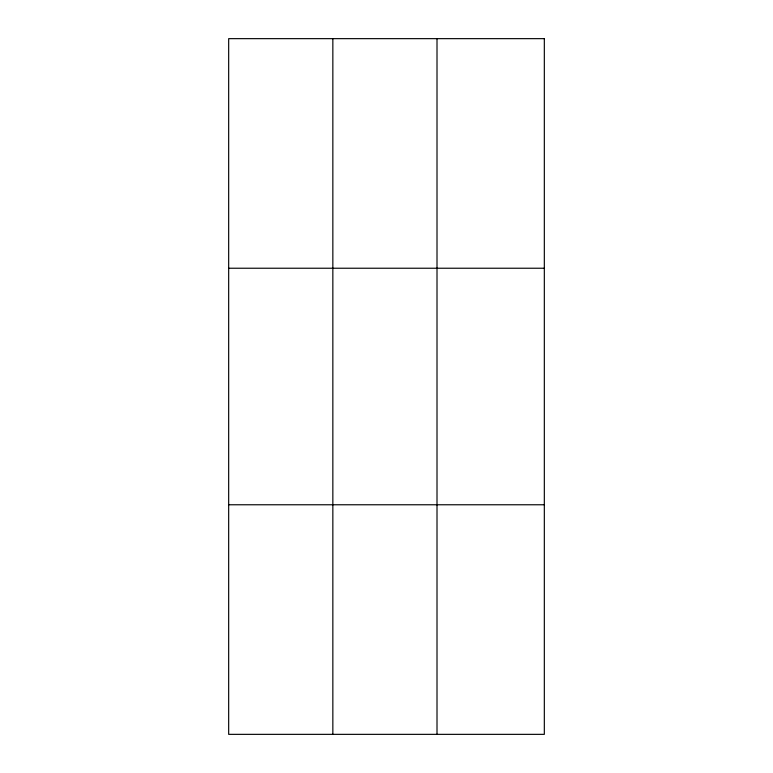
<?xml version="1.0" encoding="UTF-8"?>
<svg xmlns="http://www.w3.org/2000/svg" width="773" height="773" viewBox="0 0 773 773"><rect width="100%" height="100%" fill="white"/><g stroke="black" fill="none" stroke-linecap="round" stroke-linejoin="round"><path stroke-width="1.16" d="M332.844 38.65L332.844 734.35M437.006 38.65L437.006 734.35M228.673 268.231L544.327 268.231M228.673 504.769L544.327 504.769M544.327 38.65L544.327 734.35L228.673 734.35L228.673 38.65L544.327 38.65"/></g></svg>
